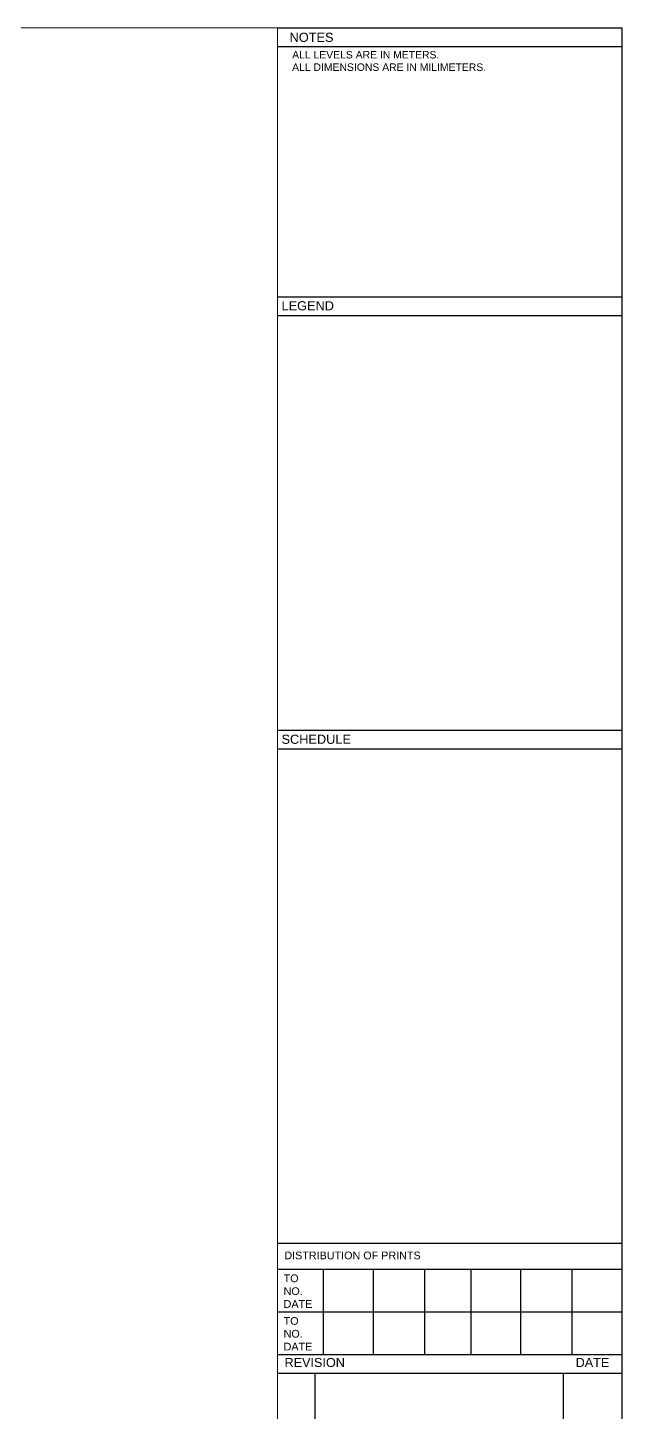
# Model space of a CAD drawing. Header units: millimetres. Extents: x 897770 to 1185420, y -692043 to -233237.
# Drawn here: x 965795 to 981508, y -602608 to -566020 of the extents above; entities that cross this region are included whole.
import ezdxf
from ezdxf.enums import TextEntityAlignment as Align

# ---------------------------------------------------------------- set-up
doc = ezdxf.new("R2010")
doc.units = ezdxf.units.MM
doc.header["$MEASUREMENT"] = 0
doc.layers.add('Ann_TitleBlock 2', color=5, linetype='Continuous', lineweight=25)
doc.layers.add('Anno_Tittleblock', color=5, linetype='Continuous', lineweight=13)
doc.styles.get("Standard").update_dxf_attribs({"font": 'trebuc.ttf'})
doc.styles.add('TITLE', font='swissel.ttf', dxfattribs={"height": 4.3})

# ---------------------------------------------------------------- blocks, each defined once
blk = doc.blocks.new('IIITD WD A1- L Format Library')
for p, q in [((775, 573.91), (870, 573.91)), ((775, 573.91), (870, 573.91)), ((870, -7.57), (870, 573.91)), ((775, 568.74), (870, 568.74)), ((775, 499.74), (870, 499.74)), ((775, 494.57), (870, 494.57)), ((775, 380.26), (870, 380.26)), ((870, 375.1), (775, 375.1)), ((775, 238.91), (870, 238.91)), ((775, 231.77), (870, 231.77)), ((787.59, 231.77), (787.59, 208.27)), ((801.33, 231.77), (801.33, 208.27)), ((815.48, 231.77), (815.48, 208.27)), ((828.23, 231.77), (828.23, 208.27)), ((841.98, 231.77), (841.98, 208.27)), ((856.12, 231.77), (856.12, 208.27)), ((775, 220.02), (870, 220.02)), ((775, 208.27), (870, 208.27)), ((775, 208.27), (840.13, 208.27)), ((775, 203.05), (870, 203.05)), ((785.25, 203.05), (785.25, 148.57)), ((853.73, 203.05), (853.73, 148.57))]:
    blk.add_line(p, q)
at = {"layer": 'Anno_Tittleblock', "color": 5}
blk.add_lwpolyline([(0, -7.57), (775, -7.57), (775, 573.91), (0, 573.91)], close=True, dxfattribs=at)
at = {"attachment_point": 1}
for s, insert, char_height in [('{\\fSwis721 LtEx BT|b0|i0|c0|p34;NOTES}', (778.3, 572.51), 2.5175), ('{\\fSwis721 LtEx BT|b0|i0|c0|p34;LEGEND}', (776.07, 498.53), 2.5175), ('{\\fSwis721 LtEx BT|b0|i0|c0|p34;SCHEDULE }', (776.07, 379.06), 2.5175), ('{\\fSwis721 LtEx BT|b0|i0|c0|p34;DISTRIBUTION OF PRINTS}', (776.85, 236.6), 2.1241), ('{\\fSwis721 LtEx BT|b0|i0|c0|p34;TO\\PNO.\\PDATE}', (776.65, 230.3), 2.1241), ('{\\fSwis721 LtEx BT|b0|i0|c0|p34;TO\\PNO.\\PDATE}', (776.65, 218.56), 2.1241), ('{\\fSwis721 LtEx BT|b0|i0|c0|p34;REVISION}', (776.9, 207.29), 2.4923), ('{\\fSwis721 LtEx BT|b0|i0|c0|p34;DATE}', (857.14, 207.29), 2.4923)]:
    blk.add_mtext(s, dxfattribs=dict(at, insert=insert, char_height=char_height))
at = {"insert": (779, 567.48), "char_height": 2.05, "width": 64.2608, "attachment_point": 1, "style": 'TITLE'}
blk.add_mtext('{\\fSwis721 Ex BT|b0|i0|c0|p34;ALL LEVELS ARE IN METERS.\\PALL DIMENSIONS ARE IN MILIMETERS.}', dxfattribs=at)
at = {"style": 'TITLE'}
for tag, p, height in [('PROJECT NAME 1', (779.17, 137.4), 2.98), ('PROJECT NAME 2', (779.17, 132.23), 2.98), ('PROJECT_NAME_3', (779.17, 127.37), 2.98), ('1:100@A1', (818.06, 91.92), 2.25), ('A-2.03', (844.81, 84.28), 4), ('03.04.11', (821.96, 84.64), 2.25), ('AC', (827.5, 76.14), 2.25), ('A', (858.85, 75.94), 3.66)]:
    blk.add_attdef(tag, p, '', height=height, dxfattribs=at)
for p in [(780.3, 113.01), (780.3, 106.37)]:
    blk.add_attdef('FIRST FLOOR PLAN', text='', height=3.39, dxfattribs=at).set_placement(p, align=Align.TOP_LEFT)

msp = doc.modelspace()

# ---------------------------------------------------------------- block references
at = {"layer": 'Ann_TitleBlock 2', "xscale": 95.87942333735619, "yscale": 95.87942333735619, "zscale": 95.87942333735619}
msp.add_blockref('IIITD WD A1- L Format Library', (898093.1, -621046), dxfattribs=at)

doc.saveas('drawing.dxf')
